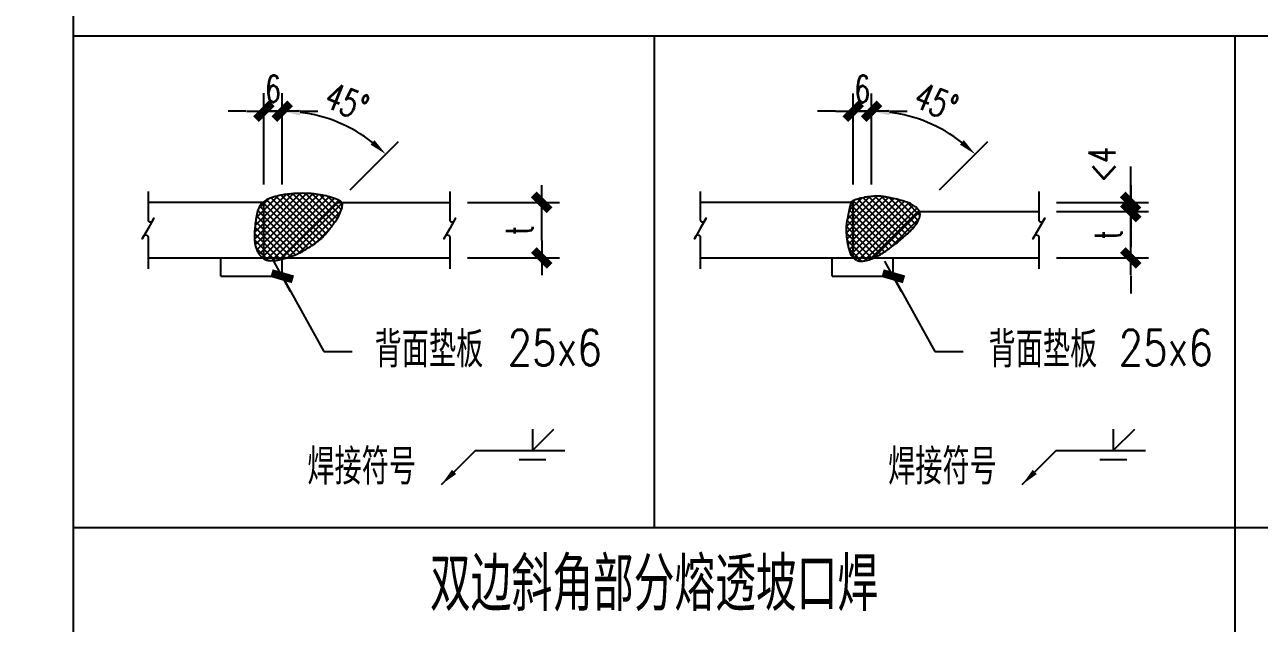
# Model space of a CAD drawing. Extents: x 497777 to 784122, y -229332 to 980813.
# Drawn here: x 524781 to 538599, y 433056 to 439753 of the extents above; entities that cross this region are included whole.
import ezdxf
from ezdxf.enums import TextEntityAlignment as Align

# ---------------------------------------------------------------- set-up
doc = ezdxf.new("R2010")
doc.units = 0
doc.header["$LTSCALE"] = 1000
doc.header["$MEASUREMENT"] = 0
for name, color, linetype in [('S-DIM', 81, 'Continuous'), ('S-HATCH1-W', 252, 'Continuous'), ('S-SHAPE', 51, 'Continuous'), ('S-SHAPE1', 165, 'Continuous'), ('S-SS', 111, 'Continuous'), ('S-TEXT', 211, 'Continuous'), ('S-TK', 165, 'Continuous')]:
    doc.layers.add(name, color=color, linetype=linetype)
doc.styles.add('SS1', font='tj-romans1.shx', dxfattribs={"width": 0.7, "bigfont": 'tj-hztxt1.shx'})
doc.dimstyles.new('CW-100A', dxfattribs={"dimscale": 100, "dimtxt": 3, "dimasz": 2, "dimexe": 2, "dimexo": 2, "dimgap": 1, "dimtad": 1, "dimdec": 0, "dimzin": 0, "dimdsep": 46, "dimtxsty": 'SS1', "dimblk1": 'TT', "dimblk2": 'TT', "dimsah": 1, "dimcen": 1, "dimclrd": 256, "dimclre": 256, "dimclrt": 256, "dimadec": 0, "dimazin": 0, "dimtfac": 1, "dimtdec": 0, "dimtix": 1, "dimtmove": 2, "dimatfit": 0, "dimldrblk": 'TT', "dimfxl": 2, "dimtolj": 1, "dimtzin": 0, "dimarcsym": 0})
doc.dimstyles.new('S-25-100A', dxfattribs={"dimscale": 100, "dimtxt": 3, "dimasz": 2, "dimexe": 2, "dimexo": 2, "dimgap": 0.8, "dimtad": 1, "dimdec": 0, "dimlfac": 0.25, "dimzin": 0, "dimdsep": 46, "dimtxsty": 'SS1', "dimblk1": 'TT', "dimblk2": 'TT', "dimsah": 1, "dimcen": 1, "dimclrd": 256, "dimclre": 256, "dimclrt": 256, "dimadec": 0, "dimazin": 0, "dimtfac": 1, "dimtdec": 0, "dimtix": 1, "dimtmove": 2, "dimatfit": 0, "dimldrblk": 'TT', "dimfxl": 2, "dimtolj": 1, "dimtzin": 0, "dimarcsym": 0})

# ---------------------------------------------------------------- blocks, each defined once
blk = doc.blocks.new('TT')
blk.add_line((-0.969, 0), (0.969, 0))
at = {"const_width": 0.45}
blk.add_lwpolyline([(-0.442, -0.442), (0.442, 0.442)], dxfattribs=at)
blk = doc.blocks.new('*D190')
at = {"layer": 'Defpoints', "color": 0, "transparency": 16777216}
for p in [(510906, 638017), (511946, 636673), (512586, 636337), (509786, 636257), (516786, 636257)]:
    blk.add_point(p, dxfattribs=at)
at = {"layer": 'S-DIM', "lineweight": -2, "transparency": 16777216}
blk.add_arc((512666, 636257), 831, 148.8237, 166.1763, dxfattribs=at)
at = {"layer": 'S-DIM', "lineweight": -2, "transparency": 16777216, "xscale": 200, "yscale": 200, "zscale": 200}
for p, rotation in [((512078, 636845), 51.91184269532635), ((511835, 636257), 263.0881573046743)]:
    blk.add_blockref('TT', p, dxfattribs=dict(at, rotation=rotation))
blk = doc.blocks.new('*D238')
at = {"layer": 'Defpoints', "color": 0, "transparency": 16777216}
for p in [(528483, 438564), (527663, 437893), (528284, 437765), (527663, 437144), (527663, 437144)]:
    blk.add_point(p, dxfattribs=at)
at = {"layer": 'S-DIM', "lineweight": -2, "transparency": 16777216}
for p, q in [((527663, 438093), (527663, 438984)), ((528425, 437906), (528964, 438445))]:
    blk.add_line(p, q, dxfattribs=at)
blk.add_arc((527663, 437144), 1640, 51.9917, 83.0083, dxfattribs=at)
at = {"layer": 'S-DIM', "transparency": 16777216}
for points in [[(527861, 438739), (527865, 438805), (527663, 438784)], [(528695, 438461), (528651, 438411), (528823, 438304)]]:
    blk.add_solid(points, dxfattribs=at)
at = {"layer": 'S-DIM', "transparency": 16777216, "insert": (528386, 438890), "char_height": 300, "attachment_point": 5, "rotation": 337.5, "style": 'SS1'}
blk.add_mtext('\\A1;45°', dxfattribs=at)
blk = doc.blocks.new('*D239')
at = {"layer": 'Defpoints', "color": 0, "transparency": 16777216}
for p in [(527663, 438785), (527457, 437765), (527663, 437765)]:
    blk.add_point(p, dxfattribs=at)
at = {"layer": 'S-DIM', "lineweight": -2, "transparency": 16777216}
for p, q in [((527457, 437965), (527457, 438985)), ((527663, 437965), (527663, 438985)), ((527257, 438785), (527057, 438785)), ((527457, 438785), (527663, 438785)), ((527863, 438785), (528063, 438785))]:
    blk.add_line(p, q, dxfattribs=at)
at = {"layer": 'S-DIM', "lineweight": -2, "transparency": 16777216, "xscale": 200, "yscale": 200, "zscale": 200}
blk.add_blockref('TT', (527457, 438785), dxfattribs=at)
at = {"layer": 'S-DIM', "lineweight": -2, "transparency": 16777216, "xscale": 200, "yscale": 200, "zscale": 200, "rotation": 180}
blk.add_blockref('TT', (527663, 438785), dxfattribs=at)
at = {"layer": 'S-DIM', "transparency": 16777216, "insert": (527560, 439035), "char_height": 300, "attachment_point": 5, "style": 'SS1'}
blk.add_mtext('\\A1;6', dxfattribs=at)
blk = doc.blocks.new('*D240')
at = {"layer": 'Defpoints', "color": 0, "transparency": 16777216}
for p in [(529538, 437765), (530567, 437765), (529538, 437144)]:
    blk.add_point(p, dxfattribs=at)
at = {"layer": 'S-DIM', "lineweight": -2, "transparency": 16777216}
for p, q in [((529738, 437765), (530767, 437765)), ((530567, 437344), (530567, 437565)), ((529738, 437144), (530767, 437144))]:
    blk.add_line(p, q, dxfattribs=at)
at = {"layer": 'S-DIM', "lineweight": -2, "transparency": 16777216, "xscale": 200, "yscale": 200, "zscale": 200}
for p, rotation in [((530567, 437765), 90), ((530567, 437144), 270)]:
    blk.add_blockref('TT', p, dxfattribs=dict(at, rotation=rotation))
at = {"layer": 'S-DIM', "transparency": 16777216, "insert": (530317, 437454), "char_height": 300, "attachment_point": 5, "rotation": 90, "style": 'SS1'}
blk.add_mtext('\\A1;t', dxfattribs=at)
blk = doc.blocks.new('*D276')
at = {"layer": 'Defpoints', "color": 0, "transparency": 16777216}
for p in [(536130, 437765), (537159, 437765), (536130, 437662)]:
    blk.add_point(p, dxfattribs=at)
at = {"layer": 'S-DIM', "lineweight": -2, "transparency": 16777216}
for p, q in [((537159, 437965), (537159, 438165)), ((536330, 437765), (537359, 437765)), ((537159, 437662), (537159, 437765)), ((536330, 437662), (537359, 437662)), ((537159, 437462), (537159, 437262))]:
    blk.add_line(p, q, dxfattribs=at)
at = {"layer": 'S-DIM', "lineweight": -2, "transparency": 16777216, "xscale": 200, "yscale": 200, "zscale": 200}
for p, rotation in [((537159, 437765), 270), ((537159, 437662), 90)]:
    blk.add_blockref('TT', p, dxfattribs=dict(at, rotation=rotation))
at = {"layer": 'S-DIM', "transparency": 16777216, "insert": (536838, 438189), "char_height": 300, "attachment_point": 5, "rotation": 90, "style": 'SS1'}
blk.add_mtext('\\A1;<4', dxfattribs=at)
blk = doc.blocks.new('*D277')
at = {"layer": 'Defpoints', "color": 0, "transparency": 16777216}
for p in [(535079, 438564), (534259, 437893), (534880, 437765), (534259, 437144), (534259, 436852)]:
    blk.add_point(p, dxfattribs=at)
at = {"layer": 'S-DIM', "lineweight": -2, "transparency": 16777216}
for p, q in [((534259, 438093), (534259, 438984)), ((535021, 437906), (535560, 438445))]:
    blk.add_line(p, q, dxfattribs=at)
blk.add_arc((534259, 437144), 1640, 51.9917, 83.0083, dxfattribs=at)
at = {"layer": 'S-DIM', "transparency": 16777216}
for points in [[(534457, 438739), (534461, 438805), (534259, 438784)], [(535291, 438461), (535247, 438411), (535419, 438304)]]:
    blk.add_solid(points, dxfattribs=at)
at = {"layer": 'S-DIM', "transparency": 16777216, "insert": (534983, 438890), "char_height": 300, "attachment_point": 5, "rotation": 337.5, "style": 'SS1'}
blk.add_mtext('\\A1;45°', dxfattribs=at)
blk = doc.blocks.new('*D278')
at = {"layer": 'Defpoints', "color": 0, "transparency": 16777216}
for p in [(534259, 438784), (534054, 437765), (534259, 437765)]:
    blk.add_point(p, dxfattribs=at)
at = {"layer": 'S-DIM', "lineweight": -2, "transparency": 16777216}
for p, q in [((534054, 437965), (534054, 438984)), ((534259, 437965), (534259, 438984)), ((533854, 438784), (533654, 438784)), ((534054, 438784), (534259, 438784)), ((534459, 438784), (534659, 438784))]:
    blk.add_line(p, q, dxfattribs=at)
at = {"layer": 'S-DIM', "lineweight": -2, "transparency": 16777216, "xscale": 200, "yscale": 200, "zscale": 200}
blk.add_blockref('TT', (534054, 438784), dxfattribs=at)
at = {"layer": 'S-DIM', "lineweight": -2, "transparency": 16777216, "xscale": 200, "yscale": 200, "zscale": 200, "rotation": 180}
blk.add_blockref('TT', (534259, 438784), dxfattribs=at)
at = {"layer": 'S-DIM', "transparency": 16777216, "insert": (534156, 439034), "char_height": 300, "attachment_point": 5, "style": 'SS1'}
blk.add_mtext('\\A1;6', dxfattribs=at)
blk = doc.blocks.new('*D267')
at = {"layer": 'Defpoints', "color": 0, "transparency": 16777216}
for p in [(536130, 437662), (537159, 437662), (536130, 437144)]:
    blk.add_point(p, dxfattribs=at)
at = {"layer": 'S-DIM', "lineweight": -2, "transparency": 16777216}
for p, q in [((537159, 437862), (537159, 438062)), ((536330, 437662), (537359, 437662)), ((537159, 437144), (537159, 437662)), ((536330, 437144), (537359, 437144)), ((537159, 436944), (537159, 436744))]:
    blk.add_line(p, q, dxfattribs=at)
at = {"layer": 'S-DIM', "lineweight": -2, "transparency": 16777216, "xscale": 200, "yscale": 200, "zscale": 200}
for p, rotation in [((537159, 437662), 270), ((537159, 437144), 90)]:
    blk.add_blockref('TT', p, dxfattribs=dict(at, rotation=rotation))
at = {"layer": 'S-DIM', "transparency": 16777216, "insert": (536909, 437403), "char_height": 300, "attachment_point": 5, "rotation": 90, "style": 'SS1'}
blk.add_mtext('\\A1;t', dxfattribs=at)

msp = doc.modelspace()

# ---------------------------------------------------------------- hatches: boundary and pattern name
at = {"layer": 'S-HATCH1-W'}
h = msp.add_hatch(dxfattribs=at)
h.set_pattern_fill('ANSI37', color=256, scale=411.429798, style=0)
h.set_pattern_definition([(45, (520729.49, 411893.927), (-36.3656, 36.3656), []), (135, (520729.49, 411893.927), (-36.3656, -36.3656), [])])
edge = h.paths.add_edge_path()
edge.add_arc((528280.8, 437727.3), 61.4, 37.5371, 57.30414)
edge.add_arc((528202, 437604.6), 207.1, 57.30414, 68.02675)
edge.add_arc((527924.6, 436917), 948.6, 68.02675, 73.6327)
edge.add_arc((527994.5, 437155), 700.6, 73.6327, 80.15691)
edge.add_arc((527740.8, 435692.6), 2184.8, 80.15691, 82.76533)
edge.add_arc((527932.8, 437205.4), 659.9, 82.76533, 87.51259)
edge.add_arc((527894.2, 436316.4), 1549.7, 87.51259, 90)
edge.add_arc((527894.2, 436189), 1677.1, 90, 92.39101)
edge.add_arc((527873.9, 436674.9), 1190.8, 92.39101, 95.36127)
edge.add_arc((527946.1, 435905.1), 1963.9, 95.36127, 97.67403)
edge.add_arc((527751.5, 437350), 506, 97.67403, 104.11993)
edge.add_arc((527945, 436580.7), 1299.3, 104.11993, 108.14137)
edge.add_arc((527640.7, 437509.4), 322, 108.14137, 118.46047)
edge.add_arc((527597.2, 437589.6), 230.8, 118.46047, 130.65481)
edge.add_arc((527555.5, 437638.2), 166.7, 130.65481, 151.1879)
edge.add_arc((527644.6, 437589.2), 268.5, 151.1879, 167.33411)
edge.add_arc((528758.7, 437338.8), 1410.3, 167.33411, 170.38334)
edge.add_arc((528265.6, 437422.3), 910.2, 170.38334, 174.17925)
edge.add_arc((529350.7, 437311.7), 2001, 174.17925, 176.22449)
edge.add_arc((528633.1, 437359.1), 1281.8, 176.22449, 178.77995)
edge.add_arc((527802.9, 437376.7), 451.4, 178.77995, 186.97323)
edge.add_arc((527758, 437371.3), 406.1, 186.97323, 195.6116)
edge.add_arc((527581.2, 437321.8), 222.5, 195.6116, 206.46523)
edge.add_arc((527618.8, 437340.6), 264.6, 206.46523, 216.41656)
edge.add_arc((527613.4, 437336.6), 257.8, 216.41656, 226.00196)
edge.add_arc((527515.4, 437235.1), 116.8, 226.00196, 240.26316)
edge.add_arc((527559.5, 437312.2), 205.6, 240.26316, 249.13602)
edge.add_arc((527518, 437203.5), 89.2, 249.13602, 262.62266)
edge.add_arc((527546.3, 437422.1), 309.7, 262.62266, 265.74798)
edge.add_arc((527537.1, 437298.6), 185.8, 265.74798, 269.78319)
edge.add_arc((527537.9, 437495.1), 382.3, 269.78319, 275.0134)
edge.add_arc((527529.4, 437592.1), 479.7, 275.0134, 279.68241)
edge.add_arc((527524.5, 437620.4), 508.5, 279.68241, 283.64962)
edge.add_arc((527299.1, 438548.8), 1463.8, 283.64962, 285.9875)
edge.add_arc((527396.7, 438208.3), 1109.6, 285.9875, 289.76726)
edge.add_arc((527464.8, 438018.7), 908.1, 289.76726, 293.94555)
edge.add_arc((527563.8, 437795.7), 664.1, 293.94555, 299.28124)
edge.add_arc((527016.6, 438771.6), 1783, 299.28124, 302.53685)
edge.add_arc((527158.1, 438549.7), 1519.8, 302.53685, 305.95609)
edge.add_arc((527807.3, 437654.8), 414.2, 305.95609, 312.50851)
edge.add_arc((527696.4, 437775.8), 578.3, 312.50851, 317.79672)
edge.add_arc((526574.2, 438793.4), 2093.2, 317.79672, 320.57568)
edge.add_arc((526927.3, 438503.2), 1636.2, 320.57568, 322.59456)
edge.add_arc((526670, 438699.9), 1960, 322.59456, 324.43911)
edge.add_arc((528012.3, 437740.3), 310.1, 324.43911, 333.61491)
edge.add_arc((527516.9, 437986.1), 863, 333.61491, 339.11127)
edge.add_arc((528121, 437755.5), 216.4, 339.11127, 355.86685)
edge.add_arc((528300.6, 437742.5), 36.3, 355.86685, 397.5371)
h = msp.add_hatch(dxfattribs=at)
h.set_pattern_fill('ANSI37', color=256, scale=411.429798, style=0)
h.set_pattern_definition([(45, (515795.06, 411893.927), (-36.3656, 36.3656), []), (135, (515795.06, 411893.927), (-36.3656, -36.3656), [])])
edge = h.paths.add_edge_path()
edge.add_arc((534687.6, 437612.5), 118.4, 24.61189, 40.29897)
edge.add_arc((534648.6, 437579.4), 169.5, 40.29897, 53.39417)
edge.add_arc((534350.3, 437177.8), 669.8, 53.39417, 58.10445)
edge.add_arc((534655.9, 437669), 91.3, 58.10445, 70.88513)
edge.add_arc((533751.7, 435059.9), 2852.7, 70.88513, 71.58893)
edge.add_arc((533867.3, 435407), 2486.8, 71.58893, 72.34274)
edge.add_arc((531403.4, 427666.9), 10609.5, 72.34274, 72.66876)
edge.add_arc((534449.9, 437429.3), 382.8, 72.66876, 74.38511)
edge.add_arc((534493.3, 437584.6), 221.6, 74.38511, 78.12736)
edge.add_arc((533509.8, 432906.3), 5002.2, 78.12736, 78.91486)
edge.add_arc((534103.9, 435938.5), 1912.4, 78.91486, 80.15906)
edge.add_arc((534088, 435846.8), 2005.4, 80.15906, 81.37405)
edge.add_arc((534323, 437396.3), 438.2, 81.37405, 88.71608)
edge.add_arc((534318.8, 437208.9), 625.7, 88.71608, 94.85896)
edge.add_arc((534337.9, 436984.7), 850.6, 94.85896, 97.11517)
edge.add_arc((534351.7, 436873.9), 962.3, 97.11517, 99.23642)
edge.add_arc((534246.1, 437523.3), 304.4, 99.23642, 102.70382)
edge.add_arc((534851.7, 434837), 3058.1, 102.70382, 103.79754)
edge.add_arc((534215, 437429.5), 388.5, 103.79754, 115.10863)
edge.add_arc((534066.9, 437745.7), 39.4, 115.10863, 151.1591)
edge.add_arc((534117.8, 437717.6), 97.5, 151.1591, 165.73172)
edge.add_arc((536052, 437225.7), 2093.4, 165.73172, 168.86925)
edge.add_arc((543061.8, 435846.6), 9237.5, 168.86925, 169.49419)
edge.add_arc((534231.2, 437484.1), 256.3, 169.49419, 173.24654)
edge.add_arc((534355, 437469.5), 381, 173.24654, 180)
edge.add_arc((534706.8, 437469.5), 732.9, 180, 184.86816)
edge.add_arc((534934.4, 437488.8), 961.2, 184.86816, 187.44177)
edge.add_arc((535592, 437574.7), 1624.4, 187.44177, 189.42141)
edge.add_arc((534567.7, 437404.8), 586.2, 189.42141, 193.41038)
edge.add_arc((534911, 437486.6), 939, 193.41038, 196.5617)
edge.add_arc((534207.6, 437277.5), 205.2, 196.5617, 209.68452)
edge.add_arc((534158.7, 437249.6), 148.9, 209.68452, 225.10437)
edge.add_arc((534143, 437233.8), 126.6, 225.10437, 237.09806)
edge.add_arc((534136.1, 437223.1), 113.9, 237.09806, 249.74515)
edge.add_arc((534148.8, 437257.6), 150.6, 249.74515, 258.70547)
edge.add_arc((534141.3, 437220), 112.4, 258.70547, 269.08324)
edge.add_arc((534142.9, 437323.1), 215.5, 269.08324, 281.29469)
edge.add_arc((534103.2, 437522.2), 418.5, 281.29469, 290.04902)
edge.add_arc((533751.4, 438486), 1444.5, 290.04902, 291.25465)
edge.add_arc((534206.5, 437316.1), 189.2, 291.25465, 294.5864)
edge.add_arc((534046.2, 437666.4), 574.4, 294.5864, 299.31348)
edge.add_arc((533701.9, 438279.6), 1277.6, 299.31348, 302.48252)
edge.add_arc((533163.9, 439124.7), 2279.4, 302.48252, 304.24973)
edge.add_arc((533949.1, 437971.5), 884.3, 304.24973, 307.08708)
edge.add_arc((533273.6, 438865), 2004.4, 307.08708, 308.88858)
edge.add_arc((532496.3, 439828.8), 3242.6, 308.88858, 310.30493)
edge.add_arc((533158.3, 439048.3), 2219.1, 310.30493, 311.38413)
edge.add_arc((532056.1, 440299.2), 3886.4, 311.38413, 312.19961)
edge.add_arc((534365.4, 437752.4), 448.6, 312.19961, 316.59672)
edge.add_arc((533278.4, 438780.4), 1944.6, 316.59672, 318.70812)
edge.add_arc((534558.7, 437655.9), 240.6, 318.70812, 329.00106)
edge.add_arc((534405.4, 437748.1), 419.5, 329.00106, 336.79188)
edge.add_arc((534667.8, 437635.6), 134, 336.79188, 356.89653)
edge.add_arc((534730.5, 437632.2), 71.2, 356.89653, 384.61189)

# ---------------------------------------------------------------- linework, layer by layer
for points in [[(528329.4, 437764.7, 0.0864645), (528313.9, 437778.9, 0.0468204), (528279.5, 437796.7, 0.0244654), (528191.9, 437827.2, 0.0284749), (528114.3, 437845.2, 0.0113818), (528015.9, 437860, 0.0207168), (527961.4, 437864.6, 0.0108538), (527894.2, 437866.1, 0.0104331), (527824.2, 437864.6, 0.0129609), (527762.6, 437860.5, 0.0100917), (527683.9, 437851.5, 0.0281329), (527628, 437840.7, 0.0175486), (527540.4, 437815.4, 0.0450561), (527487.2, 437792.5, 0.0532581), (527446.9, 437764.7, 0.089833), (527409.4, 437718.5, 0.0705679), (527382.7, 437648, 0.0133056), (527368.2, 437574.4, 0.0165643), (527360.1, 437514.6, 0.0089243), (527354.1, 437443.5, 0.0111508), (527351.6, 437386.4, 0.0357652), (527354.9, 437321.9, 0.0377099), (527366.8, 437262, 0.0473933), (527382, 437222.7, 0.0434482), (527405.9, 437183.5, 0.0418486), (527434.3, 437151.1, 0.0623067), (527457.5, 437133.7, 0.0387345), (527486.2, 437120.1, 0.0589146), (527506.6, 437115, 0.0136376), (527523.4, 437113.3, 0.0176087), (527536.4, 437112.8, 0.0228251), (527571.3, 437114.2, 0.0203752), (527610.1, 437119.2, 0.0173119), (527644.5, 437126.3, 0.0102013), (527702.3, 437141.6, 0.0164938), (527771.9, 437164.1, 0.0182333), (527833.4, 437188.7, 0.0232856), (527888.6, 437216.4, 0.0142062), (527975.6, 437268.5, 0.0149204), (528050.5, 437319.5, 0.0285981), (528087.2, 437349.4, 0.0230783), (528124.8, 437387.3, 0.0121261), (528191.2, 437464.1, 0.0088093), (528227, 437509.3, 0.0080486), (528264.5, 437560, 0.0400584), (528290, 437602.5, 0.023987), (528323.2, 437678.3, 0.0732405), (528336.9, 437739.9, 0.1838512)], [(534795.2, 437661.8, 0.0685549), (534777.9, 437689.1, 0.0572009), (534749.7, 437715.5, 0.0205554), (534704.2, 437746.5, 0.0558241), (534685.8, 437755.2, 0.0030709), (534652.7, 437766.5, 0.0032891), (534621.6, 437776.6, 0.0014225), (534564, 437794.8, 0.0074891), (534553, 437798, 0.0163301), (534538.9, 437801.5, 0.0034361), (534471.5, 437815.2, 0.0054289), (534430.7, 437822.7, 0.0053015), (534388.7, 437829.5, 0.0320466), (534332.8, 437834.4, 0.0268098), (534265.8, 437832.3, 0.0098449), (534232.5, 437828.8, 0.009256), (534197.3, 437823.7, 0.0151305), (534179.2, 437820.2, 0.0047723), (534122.4, 437806.8, 0.0493941), (534050.1, 437781.3, 0.1586102), (534032.3, 437764.7, 0.0636709), (534023.3, 437741.6, 0.0136909), (533998.1, 437629.8, 0.0027268), (533979.1, 437530.9, 0.0163742), (533976.6, 437514.3, 0.0294761), (533974, 437469.5, 0.0212445), (533976.6, 437407.3, 0.01123), (533981.3, 437364.4, 0.008638), (533989.5, 437308.8, 0.0174069), (533997.6, 437268.8, 0.0137511), (534010.9, 437219, 0.0573217), (534029.3, 437175.8, 0.0673835), (534053.6, 437144.1, 0.0523801), (534074.2, 437127.5, 0.0552394), (534096.6, 437116.2, 0.0391167), (534119.3, 437109.8, 0.0453125), (534139.5, 437107.7, 0.053333), (534185.1, 437111.8, 0.0382166), (534246.6, 437129.1, 0.0052606), (534275.1, 437139.8, 0.0145385), (534285.2, 437144.1, 0.0206287), (534327.4, 437165.6, 0.0138284), (534388.1, 437201.8, 0.007711), (534446.8, 437240.5, 0.0123809), (534482.4, 437266, 0.0078607), (534532, 437304.8, 0.0061801), (534593.8, 437355.9, 0.0047089), (534625.4, 437383.3, 0.0035582), (534666.7, 437420.1, 0.0191884), (534691.2, 437444.2, 0.009213), (534739.5, 437497.2, 0.0449416), (534765, 437532, 0.034007), (534791, 437582.8, 0.0879488), (534801.6, 437628.3, 0.1215241)]]:
    msp.add_lwpolyline(points, format="xyb", close=True, dxfattribs=at)
at = {"layer": 'S-SHAPE'}
for p, q in [((525324.6, 475224), (525324.6, 426424)), ((527457.4, 437764.7), (526161.1, 437764.7)), ((527457.4, 437144.1), (527457.4, 437764.7)), ((527663.1, 437144.1), (528283.7, 437764.7)), ((528283.7, 437764.7), (528329.4, 437764.7)), ((528329.4, 437764.7), (529538, 437764.7)), ((534053.6, 437764.7), (532341.6, 437764.7)), ((534053.6, 437144.1), (534053.6, 437764.7)), ((534259.3, 437144.1), (534777, 437661.8)), ((534777, 437661.8), (536130.4, 437661.8)), ((526161.1, 437144.1), (527439.1, 437144.1)), ((526977.4, 436938.4), (526977.4, 437144.1)), ((527439.1, 437144.1), (527713.7, 437144.1)), ((527663.1, 437129), (527663.1, 437144.1)), ((527663.1, 436938.4), (527663.1, 437129)), ((527709.2, 437144.1), (529538, 437144.1)), ((532341.6, 437144.1), (534053.6, 437144.1)), ((533816.3, 436938.4), (533816.3, 437144.1)), ((534053.6, 437144.1), (534259.3, 437144.1)), ((534259.3, 437144.1), (536130.4, 437144.1)), ((534502.1, 436938.4), (534502.1, 437144.1)), ((526977.4, 436938.4), (527663.1, 436938.4)), ((533816.3, 436938.4), (534502.1, 436938.4)), ((551324.6, 434124), (525324.6, 434124)), ((538324.6, 434124), (538324.6, 426424))]:
    msp.add_line(p, q, dxfattribs=at)
at = {"layer": 'S-SHAPE1'}
for points in [[(526161.1, 437888.1), (526161.1, 437572.2), (526161.2, 437570.3), (526161.3, 437569.2), (526161.7, 437566.5), (526162.3, 437564.3), (526163.3, 437561.8), (526163.9, 437560.3), (526164.8, 437558.7), (526165.7, 437557.3), (526166.6, 437556), (526167.7, 437554.6), (526169.3, 437553.1), (526170.6, 437551.9), (526171.9, 437550.8), (526172.8, 437550.3), (526175, 437548.9), (526176.1, 437548.4), (526178, 437547.5), (526178.9, 437547.2), (526180.6, 437546.7), (526182.5, 437546.2), (526183.7, 437546), (526184.9, 437545.9), (526187, 437545.7), (526190.2, 437545.9), (526193.1, 437546.3), (526195.4, 437547), (526198.3, 437548.1), (526201.2, 437549.5), (526203.4, 437551.1), (526205.5, 437552.7), (526207, 437554.3), (526208.5, 437556), (526210.2, 437558.5), (526227.2, 437588), (526161.1, 437473.5), (526095, 437358.9), (526111.7, 437387.9), (526113, 437389.9), (526114.1, 437391.4), (526115.6, 437393.1), (526116.8, 437394.3), (526118, 437395.3), (526119.2, 437396.3), (526121.3, 437397.6), (526123, 437398.6), (526124.4, 437399.1), (526125.5, 437399.5), (526128, 437400.4), (526129.2, 437400.6), (526131, 437400.9), (526132.4, 437401.1), (526133.6, 437401.1), (526136.1, 437401.1), (526139.3, 437400.8), (526143.1, 437399.8), (526144.8, 437399.2), (526146, 437398.6), (526147.6, 437397.8), (526149.4, 437396.7), (526152, 437394.7), (526153.3, 437393.4), (526154.2, 437392.6), (526155.3, 437391.2), (526156.5, 437389.6), (526157.5, 437388), (526158.3, 437386.5), (526159.1, 437384.9), (526159.9, 437382.7), (526160.3, 437381.1), (526160.5, 437380.2), (526160.9, 437378.2), (526161.1, 437376.4), (526161.1, 437374.8), (526161.1, 437374.7), (526161.1, 437020.7)], [(529538, 437888.1), (529538, 437572.2), (529538.1, 437570.3), (529538.2, 437569.2), (529538.6, 437566.5), (529539.3, 437564.3), (529540.2, 437561.8), (529540.9, 437560.3), (529541.7, 437558.7), (529542.7, 437557.3), (529543.5, 437556), (529544.7, 437554.6), (529546.2, 437553.1), (529547.5, 437551.9), (529548.8, 437550.8), (529549.7, 437550.3), (529551.9, 437548.9), (529553, 437548.4), (529554.9, 437547.5), (529555.9, 437547.2), (529557.5, 437546.7), (529559.4, 437546.2), (529560.6, 437546), (529561.9, 437545.9), (529563.9, 437545.7), (529567.2, 437545.9), (529570, 437546.3), (529572.3, 437547), (529575.2, 437548.1), (529578.1, 437549.5), (529580.4, 437551.1), (529582.5, 437552.7), (529584, 437554.3), (529585.4, 437556), (529587.1, 437558.5), (529604.1, 437588), (529538, 437473.5), (529471.9, 437358.9), (529488.6, 437387.9), (529489.9, 437389.9), (529491, 437391.4), (529492.5, 437393.1), (529493.7, 437394.3), (529494.9, 437395.3), (529496.1, 437396.3), (529498.2, 437397.6), (529499.9, 437398.6), (529501.4, 437399.1), (529502.4, 437399.5), (529504.9, 437400.4), (529506.1, 437400.6), (529507.9, 437400.9), (529509.3, 437401.1), (529510.5, 437401.1), (529513, 437401.1), (529516.2, 437400.8), (529520, 437399.8), (529521.7, 437399.2), (529522.9, 437398.6), (529524.5, 437397.8), (529526.3, 437396.7), (529528.9, 437394.7), (529530.2, 437393.4), (529531.1, 437392.6), (529532.2, 437391.2), (529533.5, 437389.6), (529534.4, 437388), (529535.3, 437386.5), (529536, 437384.9), (529536.8, 437382.7), (529537.3, 437381.1), (529537.5, 437380.2), (529537.8, 437378.2), (529538, 437376.4), (529538, 437374.8), (529538, 437374.7), (529538, 437020.7)], [(532341.6, 437888.1), (532341.6, 437572.2), (532341.7, 437570.3), (532341.8, 437569.2), (532342.1, 437566.5), (532342.8, 437564.3), (532343.8, 437561.8), (532344.4, 437560.3), (532345.3, 437558.7), (532346.2, 437557.3), (532347.1, 437556), (532348.2, 437554.6), (532349.7, 437553.1), (532351.1, 437551.9), (532352.4, 437550.8), (532353.2, 437550.3), (532355.4, 437548.9), (532356.6, 437548.4), (532358.5, 437547.5), (532359.4, 437547.2), (532361, 437546.7), (532362.9, 437546.2), (532364.2, 437546), (532365.4, 437545.9), (532367.5, 437545.7), (532370.7, 437545.9), (532373.6, 437546.3), (532375.8, 437547), (532378.8, 437548.1), (532381.6, 437549.5), (532383.9, 437551.1), (532386, 437552.7), (532387.5, 437554.3), (532388.9, 437556), (532390.7, 437558.5), (532407.7, 437588), (532341.6, 437473.5), (532275.5, 437358.9), (532292.2, 437387.9), (532293.4, 437389.9), (532294.6, 437391.4), (532296.1, 437393.1), (532297.2, 437394.3), (532298.5, 437395.3), (532299.7, 437396.3), (532301.8, 437397.6), (532303.5, 437398.6), (532304.9, 437399.1), (532306, 437399.5), (532308.4, 437400.4), (532309.7, 437400.6), (532311.5, 437400.9), (532312.9, 437401.1), (532314, 437401.1), (532316.6, 437401.1), (532319.7, 437400.8), (532323.5, 437399.8), (532325.2, 437399.2), (532326.5, 437398.6), (532328.1, 437397.8), (532329.9, 437396.7), (532332.5, 437394.7), (532333.8, 437393.4), (532334.6, 437392.6), (532335.8, 437391.2), (532337, 437389.6), (532338, 437388), (532338.8, 437386.5), (532339.6, 437384.9), (532340.3, 437382.7), (532340.8, 437381.1), (532341, 437380.2), (532341.4, 437378.2), (532341.6, 437376.4), (532341.6, 437374.8), (532341.6, 437374.7), (532341.6, 437020.7)], [(536130.4, 437888.1), (536130.4, 437572.2), (536130.5, 437570.3), (536130.6, 437569.2), (536131, 437566.5), (536131.7, 437564.3), (536132.6, 437561.8), (536133.3, 437560.3), (536134.1, 437558.7), (536135.1, 437557.3), (536135.9, 437556), (536137.1, 437554.6), (536138.6, 437553.1), (536139.9, 437551.9), (536141.3, 437550.8), (536142.1, 437550.3), (536144.3, 437548.9), (536145.4, 437548.4), (536147.3, 437547.5), (536148.3, 437547.2), (536149.9, 437546.7), (536151.8, 437546.2), (536153, 437546), (536154.3, 437545.9), (536156.4, 437545.7), (536159.6, 437545.9), (536162.4, 437546.3), (536164.7, 437547), (536167.6, 437548.1), (536170.5, 437549.5), (536172.8, 437551.1), (536174.9, 437552.7), (536176.4, 437554.3), (536177.8, 437556), (536179.5, 437558.5), (536196.5, 437588), (536130.4, 437473.5), (536064.3, 437358.9), (536081.1, 437387.9), (536082.3, 437389.9), (536083.4, 437391.4), (536085, 437393.1), (536086.1, 437394.3), (536087.3, 437395.3), (536088.6, 437396.3), (536090.6, 437397.6), (536092.4, 437398.6), (536093.8, 437399.1), (536094.8, 437399.5), (536097.3, 437400.4), (536098.5, 437400.6), (536100.3, 437400.9), (536101.8, 437401.1), (536102.9, 437401.1), (536105.5, 437401.1), (536108.6, 437400.8), (536112.4, 437399.8), (536114.1, 437399.2), (536115.3, 437398.6), (536116.9, 437397.8), (536118.8, 437396.7), (536121.3, 437394.7), (536122.6, 437393.4), (536123.5, 437392.6), (536124.6, 437391.2), (536125.9, 437389.6), (536126.8, 437388), (536127.7, 437386.5), (536128.4, 437384.9), (536129.2, 437382.7), (536129.7, 437381.1), (536129.9, 437380.2), (536130.2, 437378.2), (536130.4, 437376.4), (536130.4, 437374.8), (536130.4, 437374.7), (536130.4, 437020.7)]]:
    msp.add_lwpolyline(points, dxfattribs=at)
at = {"layer": 'S-SS'}
for p, q in [((530314.6, 434888), (530614.6, 434888)), ((536814.6, 434888), (537114.6, 434888))]:
    msp.add_line(p, q, dxfattribs=at)
for points in [[(530464.6, 435228), (530464.6, 434988), (530704.6, 435228)], [(536964.6, 435228), (536964.6, 434988), (537204.6, 435228)], [(529444.6, 434608), (529824.6, 434988), (530824.6, 434988)], [(535944.6, 434608), (536324.6, 434988), (537324.6, 434988)]]:
    msp.add_lwpolyline(points, dxfattribs=at)
for points in [[(529609.6, 434725.9), (529444.6, 434608), (529562.5, 434773)], [(536109.6, 434725.9), (535944.6, 434608), (536062.5, 434773)]]:
    msp.add_solid(points, dxfattribs=at)
at = {"layer": 'S-TK'}
for p, q in [((551324.6, 439624), (525324.6, 439624)), ((531824.6, 439624), (531824.6, 434124)), ((538324.6, 439624), (538324.6, 434124))]:
    msp.add_line(p, q, dxfattribs=at)

# ---------------------------------------------------------------- texts
at = {"layer": 'S-SS', "style": 'SS1', "width": 0.8}
for s, p in [('背面垫板', (528697.3, 435918.5)), ('25x6', (530184.9, 435940.1)), ('背面垫板', (535568.5, 435918.5)), ('25x6', (537023.8, 435940.1)), ('焊接符号', (527944.6, 434608)), ('焊接符号', (534444.6, 434608))]:
    msp.add_text(s, height=400, dxfattribs=at).set_placement(p)
at = {"layer": 'S-TEXT', "style": 'SS1', "width": 0.8}
msp.add_text('双边斜角部分熔透坡口焊', height=600, dxfattribs=at).set_placement((531824.5, 433524), align=Align.MIDDLE)

# ---------------------------------------------------------------- dimensions: what is measured, and where the dimension line sits
at = {"layer": 'S-DIM'}
dim = msp.add_angular_dim_2l(base=(511945.9, 636672.7), line1=((509785.6, 636257.2), (516785.6, 636257.2)), line2=((510905.6, 638017.2), (512585.6, 636337.2)), text=' ', dimstyle='S-25-100A', dxfattribs=at)
dim.commit()
dim.dimension.update_dxf_attribs({"geometry": '*D190', "text_midpoint": (784122.1, -229332.3)})
for base, p1, p2, picture, middle in [((527663.1, 438784.7), (527457.4, 437764.7), (527663.1, 437764.7), '*D239', (527560.2, 439034.7)), ((534259.3, 438784.1), (534053.6, 437764.7), (534259.3, 437764.7), '*D278', (534156.5, 439034.1))]:
    dim = msp.add_linear_dim(base=base, p1=p1, p2=p2, text='6', dimstyle='CW-100A', dxfattribs=at)
    dim.commit()
    dim.dimension.update_dxf_attribs({"geometry": picture, "text_midpoint": middle})
for base, line1, line2, picture, middle in [((528483.1, 438564.4), ((527663.1, 437144.1), (528283.7, 437764.7)), ((527663.1, 437893.2), (527663.1, 437144.1)), '*D238', (528386.4, 438890.2)), ((535079.3, 438564.4), ((534259.3, 437144.1), (534879.9, 437764.7)), ((534259.3, 437893.2), (534259.3, 436852.2)), '*D277', (534982.6, 438890.2))]:
    dim = msp.add_angular_dim_2l(base=base, line1=line1, line2=line2, dimstyle='CW-100A', dxfattribs=at)
    dim.commit()
    dim.dimension.update_dxf_attribs({"geometry": picture, "text_midpoint": middle})
dim = msp.add_linear_dim(base=(537159, 437764.7), p1=(536130.4, 437661.8), p2=(536130.4, 437764.7), angle=90, text='<4', dimstyle='CW-100A', dxfattribs=at)
dim.commit()
dim.dimension.update_dxf_attribs({"geometry": '*D276', "text_midpoint": (536837.6, 438188.8), "dimtype": 160})
for base, p1, p2, picture, middle in [((537159, 437661.8), (536130.4, 437144.1), (536130.4, 437661.8), '*D267', (536909, 437402.9)), ((530566.6, 437764.7), (529538, 437144.1), (529538, 437764.7), '*D240', (530316.6, 437454.4))]:
    dim = msp.add_linear_dim(base=base, p1=p1, p2=p2, angle=90, text='t', dimstyle='CW-100A', dxfattribs=at)
    dim.commit()
    dim.dimension.update_dxf_attribs({"geometry": picture, "text_midpoint": middle})

# ---------------------------------------------------------------- leaders
for points in [[(527663.1, 436938.4), (528128.5, 436095.7), (528445.6, 436095.7)], [(534502.1, 436938.4), (534967.5, 436095.7), (535284.6, 436095.7)]]:
    msp.add_leader(points, dimstyle='CW-100A', dxfattribs=at)

doc.saveas('drawing.dxf')
